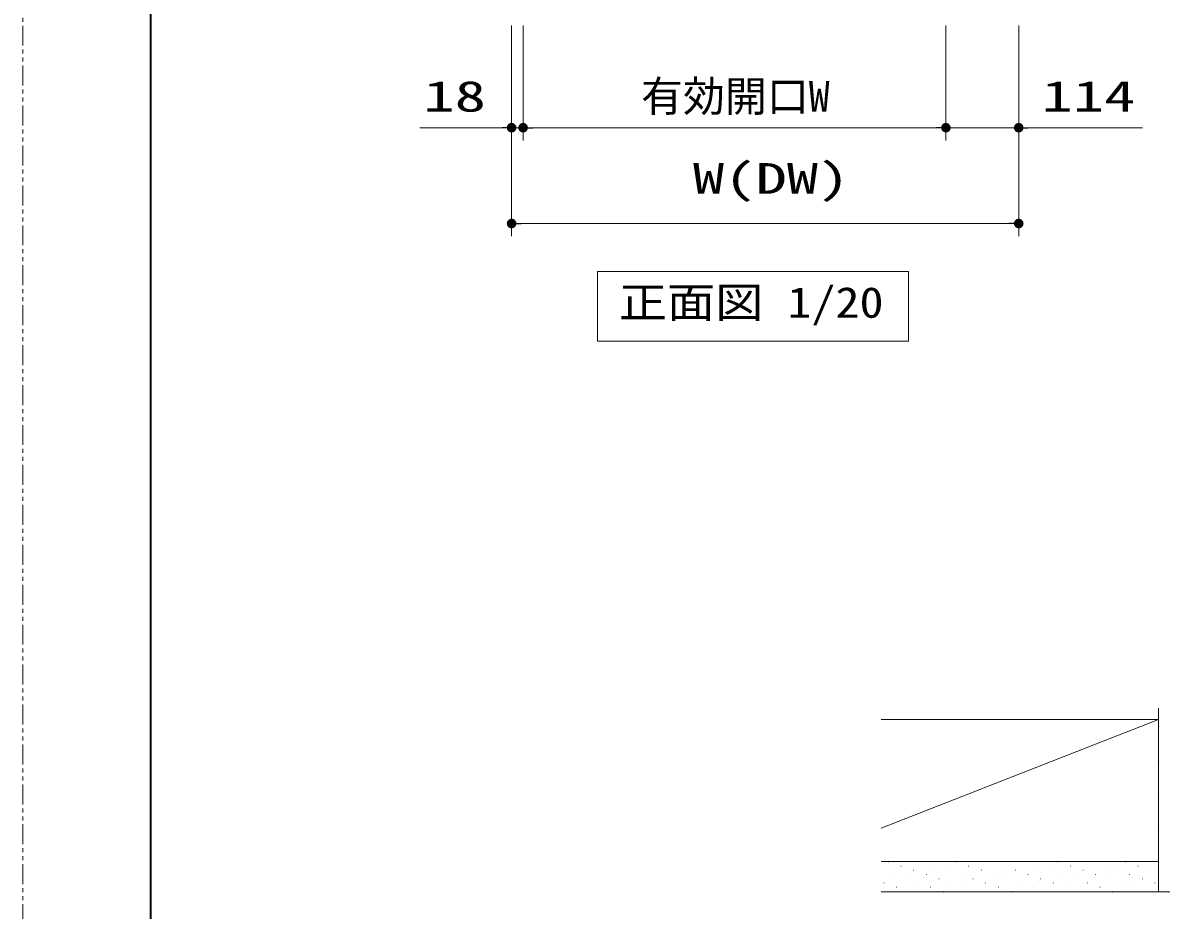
# Model space of a CAD drawing. Units: millimetres, scale not verified. Extents: x -1306 to 1306, y -607 to 607.
# Drawn here: x -1293 to -936.5, y -289.6 to -11.8 of the extents above; entities that cross this region are included whole.
import ezdxf
from ezdxf.enums import TextEntityAlignment as Align

# ---------------------------------------------------------------- set-up
doc = ezdxf.new("R2010")
doc.units = ezdxf.units.MM
doc.header["$LTSCALE"] = 5
doc.header["$PDMODE"] = 32
doc.header["$PDSIZE"] = 2.5
doc.linetypes.add('USER2', pattern=[2.5, 1.25, -0.25, 0.25, -0.25, 0.25, -0.25])
for name, color, linetype, lineweight in [('0-1_線(黄)', 2, 'Continuous', 15), ('0-3_ハッチング', 6, 'Continuous', 9), ('0-6_寸法線', 3, 'Continuous', 13), ('0-7_0', 3, 'Continuous', 25), ('0-8_DEFPOINTS', 7, 'Continuous', 5), ('0-9_陰線', 1, 'USER2', 9), ('0-E_図面枠', 7, 'Continuous', 35)]:
    doc.layers.add(name, color=color, linetype=linetype, lineweight=lineweight)
doc.styles.add('ＭＳ ゴシック', font='')
doc.styles.get('ＭＳ ゴシック').set_extended_font_data('MS Gothic')

# ---------------------------------------------------------------- blocks, each defined once
blk = doc.blocks.new('_DOT')
at = {"layer": '0-7_0'}
blk.add_line((-2.5, 0), (-5, 0), dxfattribs=at)
for points in [[(0, 0), (-2.5, 0), (-2.48, 0.313)], [(0, 0), (-2.48, -0.313), (-2.5, 0)], [(0, 0), (-2.48, 0.313), (-2.421, 0.622)], [(0, 0), (-2.421, -0.622), (-2.48, -0.313)], [(0, 0), (-2.421, 0.622), (-2.324, 0.92)], [(0, 0), (-2.324, -0.92), (-2.421, -0.622)], [(0, 0), (-2.324, 0.92), (-2.191, 1.204)], [(0, 0), (-2.191, -1.204), (-2.324, -0.92)], [(0, 0), (-2.191, 1.204), (-2.023, 1.469)], [(0, 0), (-2.023, -1.469), (-2.191, -1.204)], [(0, 0), (-2.023, 1.469), (-1.822, 1.711)], [(0, 0), (-1.822, -1.711), (-2.023, -1.469)], [(0, 0), (-1.822, 1.711), (-1.594, 1.926)], [(0, 0), (-1.594, -1.926), (-1.822, -1.711)], [(0, 0), (-1.594, 1.926), (-1.34, 2.111)], [(0, 0), (-1.34, -2.111), (-1.594, -1.926)], [(0, 0), (-1.34, 2.111), (-1.064, 2.262)], [(0, 0), (-1.064, -2.262), (-1.34, -2.111)], [(0, 0), (-1.064, 2.262), (-0.773, 2.378)], [(0, 0), (-0.773, -2.378), (-1.064, -2.262)], [(0, 0), (-0.773, 2.378), (-0.468, 2.456)], [(0, 0), (-0.468, -2.456), (-0.773, -2.378)], [(0, 0), (-0.468, 2.456), (-0.157, 2.495)], [(0, 0), (-0.157, -2.495), (-0.468, -2.456)], [(0, 0), (-0.157, 2.495), (0.157, 2.495)], [(0, 0), (0.157, -2.495), (-0.157, -2.495)], [(0, 0), (0.157, 2.495), (0.468, 2.456)], [(0, 0), (0.468, 2.456), (0.773, 2.378)], [(0, 0), (0.773, 2.378), (1.064, 2.262)], [(0, 0), (1.064, 2.262), (1.34, 2.111)], [(0, 0), (1.34, 2.111), (1.594, 1.926)], [(0, 0), (1.594, 1.926), (1.822, 1.711)], [(0, 0), (1.822, 1.711), (2.023, 1.469)], [(0, 0), (2.023, 1.469), (2.191, 1.204)], [(0, 0), (2.191, 1.204), (2.324, 0.92)], [(0, 0), (2.324, 0.92), (2.421, 0.622)], [(0, 0), (2.421, 0.622), (2.48, 0.313)], [(0, 0), (2.48, 0.313), (2.5, 0)], [(0, 0), (0.468, -2.456), (0.157, -2.495)], [(0, 0), (0.773, -2.378), (0.468, -2.456)], [(0, 0), (1.064, -2.262), (0.773, -2.378)], [(0, 0), (1.34, -2.111), (1.064, -2.262)], [(0, 0), (1.594, -1.926), (1.34, -2.111)], [(0, 0), (1.822, -1.711), (1.594, -1.926)], [(0, 0), (2.023, -1.469), (1.822, -1.711)], [(0, 0), (2.191, -1.204), (2.023, -1.469)], [(0, 0), (2.324, -0.92), (2.191, -1.204)], [(0, 0), (2.421, -0.622), (2.324, -0.92)], [(0, 0), (2.48, -0.313), (2.421, -0.622)], [(0, 0), (2.5, 0), (2.48, -0.313)]]:
    blk.add_solid(points, dxfattribs=at)

msp = doc.modelspace()

# ---------------------------------------------------------------- linework, layer by layer
at = {"layer": '0-1_線(黄)'}
for p, q in [((-937.367, -283.888), (-937.367, -226.388)), ((-937.367, -274.388), (-1024.205, -274.388)), ((-927.867, -283.888), (-1024.205, -283.888))]:
    msp.add_line(p, q, dxfattribs=at)
msp.add_lwpolyline([(-1113.044, -89.684), (-1015.627, -89.684), (-1015.627, -111.518), (-1113.044, -111.518)], close=True, dxfattribs=at)
msp.add_lwpolyline([(-1024.205, -229.888), (-937.367, -229.888), (-1024.205, -263.942)], dxfattribs=at)
at = {"layer": '0-3_ハッチング'}
for p, q in [((-937.115, -232.056), (-937.065, -232.056)), ((-937.115, -242.663), (-937.065, -242.663)), ((-937.115, -253.269), (-937.065, -253.269)), ((-937.115, -263.876), (-937.065, -263.876)), ((-1021.968, -274.483), (-1021.918, -274.483)), ((-1011.362, -274.483), (-1011.312, -274.483)), ((-1000.755, -274.483), (-1000.705, -274.483)), ((-990.148, -274.483), (-990.098, -274.483)), ((-979.542, -274.483), (-979.492, -274.483)), ((-968.935, -274.483), (-968.885, -274.483)), ((-958.329, -274.483), (-958.279, -274.483)), ((-947.722, -274.483), (-947.672, -274.483)), ((-937.115, -274.483), (-937.065, -274.483)), ((-1017.991, -275.808), (-1017.941, -275.808)), ((-1014.013, -277.134), (-1013.963, -277.134)), ((-1007.384, -275.808), (-1007.334, -275.808)), ((-1003.407, -277.134), (-1003.357, -277.134)), ((-996.778, -275.808), (-996.728, -275.808)), ((-992.8, -277.134), (-992.75, -277.134)), ((-986.171, -275.808), (-986.121, -275.808)), ((-982.194, -277.134), (-982.144, -277.134)), ((-975.564, -275.808), (-975.514, -275.808)), ((-971.587, -277.134), (-971.537, -277.134)), ((-964.958, -275.808), (-964.908, -275.808)), ((-960.98, -277.134), (-960.93, -277.134)), ((-954.351, -275.808), (-954.301, -275.808)), ((-950.374, -277.134), (-950.324, -277.134)), ((-943.745, -275.808), (-943.695, -275.808)), ((-939.767, -277.134), (-939.717, -277.134)), ((-1023.294, -281.112), (-1023.244, -281.112)), ((-1020.642, -278.46), (-1020.592, -278.46)), ((-1016.665, -279.786), (-1016.615, -279.786)), ((-1012.687, -281.112), (-1012.637, -281.112)), ((-1010.036, -278.46), (-1009.986, -278.46)), ((-1006.058, -279.786), (-1006.008, -279.786)), ((-1002.081, -281.112), (-1002.031, -281.112)), ((-999.429, -278.46), (-999.379, -278.46)), ((-995.452, -279.786), (-995.402, -279.786)), ((-991.474, -281.112), (-991.424, -281.112)), ((-988.823, -278.46), (-988.773, -278.46)), ((-984.845, -279.786), (-984.795, -279.786)), ((-980.868, -281.112), (-980.818, -281.112)), ((-978.216, -278.46), (-978.166, -278.46)), ((-974.239, -279.786), (-974.189, -279.786)), ((-970.261, -281.112), (-970.211, -281.112)), ((-967.609, -278.46), (-967.559, -278.46)), ((-963.632, -279.786), (-963.582, -279.786)), ((-959.654, -281.112), (-959.604, -281.112)), ((-957.003, -278.46), (-956.953, -278.46)), ((-953.025, -279.786), (-952.975, -279.786)), ((-949.048, -281.112), (-948.998, -281.112)), ((-946.396, -278.46), (-946.346, -278.46)), ((-942.419, -279.786), (-942.369, -279.786)), ((-938.441, -281.112), (-938.391, -281.112)), ((-1019.317, -282.438), (-1019.267, -282.438)), ((-1015.339, -283.763), (-1015.289, -283.763)), ((-1008.71, -282.438), (-1008.66, -282.438)), ((-1004.733, -283.763), (-1004.683, -283.763)), ((-998.103, -282.438), (-998.053, -282.438)), ((-994.126, -283.763), (-994.076, -283.763)), ((-987.497, -282.438), (-987.447, -282.438)), ((-983.519, -283.763), (-983.469, -283.763)), ((-976.89, -282.438), (-976.84, -282.438)), ((-972.913, -283.763), (-972.863, -283.763)), ((-966.284, -282.438), (-966.234, -282.438)), ((-962.306, -283.763), (-962.256, -283.763)), ((-955.677, -282.438), (-955.627, -282.438)), ((-951.7, -283.763), (-951.65, -283.763)), ((-945.07, -282.438), (-945.02, -282.438)), ((-941.093, -283.763), (-941.043, -283.763))]:
    msp.add_line(p, q, dxfattribs=at)
at = {"layer": '0-6_寸法線'}
for p, q in [((-1139.891, -12.684), (-1139.891, -78.684)), ((-1139.891, -12.684), (-1139.891, -48.684)), ((-1136.291, -12.684), (-1136.291, -48.684)), ((-1136.291, -12.684), (-1136.291, -48.684)), ((-1003.891, -12.684), (-1003.891, -48.684)), ((-1003.891, -12.684), (-1003.891, -48.684)), ((-981.091, -12.684), (-981.091, -78.684)), ((-981.091, -12.684), (-981.091, -48.684)), ((-1142.891, -44.684), (-1168.653, -44.684)), ((-1136.291, -44.684), (-1139.891, -44.684)), ((-1133.291, -44.684), (-1006.891, -44.684)), ((-1133.291, -44.684), (-1130.291, -44.684)), ((-1006.891, -44.684), (-1009.891, -44.684)), ((-1003.891, -44.684), (-981.091, -44.684)), ((-978.091, -44.684), (-942.329, -44.684)), ((-1136.891, -74.684), (-984.091, -74.684))]:
    msp.add_line(p, q, dxfattribs=at)
at = {"layer": '0-8_DEFPOINTS'}
for p in [(-1139.891, -44.684), (-1003.891, -44.684), (-981.091, -74.684)]:
    msp.add_point(p, dxfattribs=at)
at = {"layer": '0-9_陰線', "color": 4}
msp.add_line((-1292.964, -594), (-1292.964, 594), dxfattribs=at)
at = {"layer": '0-E_図面枠'}
msp.add_lwpolyline([(-1252.964, -554), (347.036, -554), (347.036, 554), (-1252.964, 554)], close=True, dxfattribs=at)

# ---------------------------------------------------------------- block references
at = {"layer": '0-6_寸法線', "xscale": 0.6, "yscale": 0.6}
for p in [(-1139.891, -44.684), (-1003.891, -44.684), (-1003.891, -44.684), (-981.091, -74.684)]:
    msp.add_blockref('_DOT', p, dxfattribs=at)
at = {"layer": '0-6_寸法線', "xscale": 0.6, "yscale": 0.6, "rotation": 180}
for p in [(-1136.291, -44.684), (-1136.291, -44.684), (-981.091, -44.684), (-1139.891, -74.684)]:
    msp.add_blockref('_DOT', p, dxfattribs=at)

# ---------------------------------------------------------------- texts
at = {"layer": '0-1_線(黄)', "style": 'ＭＳ ゴシック', "width": 1.15}
msp.add_text('正面図 1/20', height=9.621, dxfattribs=at).set_placement((-1106.331, -107.062), align=Align.BOTTOM_LEFT)
at = {"layer": '0-6_寸法線', "style": 'ＭＳ ゴシック', "width": 1.5}
for s, p in [('18', (-1167.51, -42.534)), ('114', (-973.948, -42.534)), ('W(DW)', (-1083.11, -68.248))]:
    msp.add_text(s, height=9.604, dxfattribs=at).set_placement(p, align=Align.BOTTOM_LEFT)
at = {"layer": '0-6_寸法線', "style": 'ＭＳ ゴシック'}
msp.add_text('有効開口W', height=9.621, dxfattribs=at).set_placement((-1099.329, -42.534), align=Align.BOTTOM_LEFT)

doc.saveas('drawing.dxf')
